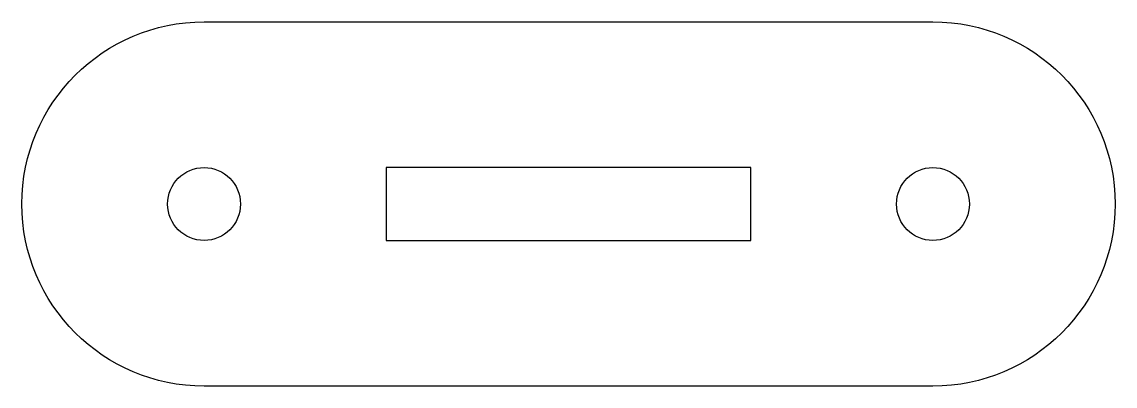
# Model space of a CAD drawing. Header units: metres. Extents: x 10 to 130, y 10 to 50.
import ezdxf

# ---------------------------------------------------------------- set-up
doc = ezdxf.new("R2010")
doc.units = ezdxf.units.M
doc.layers.add('HOLE', color=7, linetype='Continuous')
doc.layers.add('OUTER', color=7, linetype='Continuous')

msp = doc.modelspace()

# ---------------------------------------------------------------- linework, layer by layer
for p, q in [((90, 34), (50, 34)), ((50, 34), (50, 26)), ((90, 26), (90, 34)), ((50, 26), (90, 26))]:
    msp.add_line(p, q)
at = {"layer": 'HOLE'}
for centre in [(30, 30), (110, 30)]:
    msp.add_circle(centre, 4, dxfattribs=at)
at = {"layer": 'OUTER'}
msp.add_lwpolyline([(30, 50), (110, 50, -1), (110, 10), (30, 10, -1)], format="xyb", close=True, dxfattribs=at)

doc.saveas('drawing.dxf')
